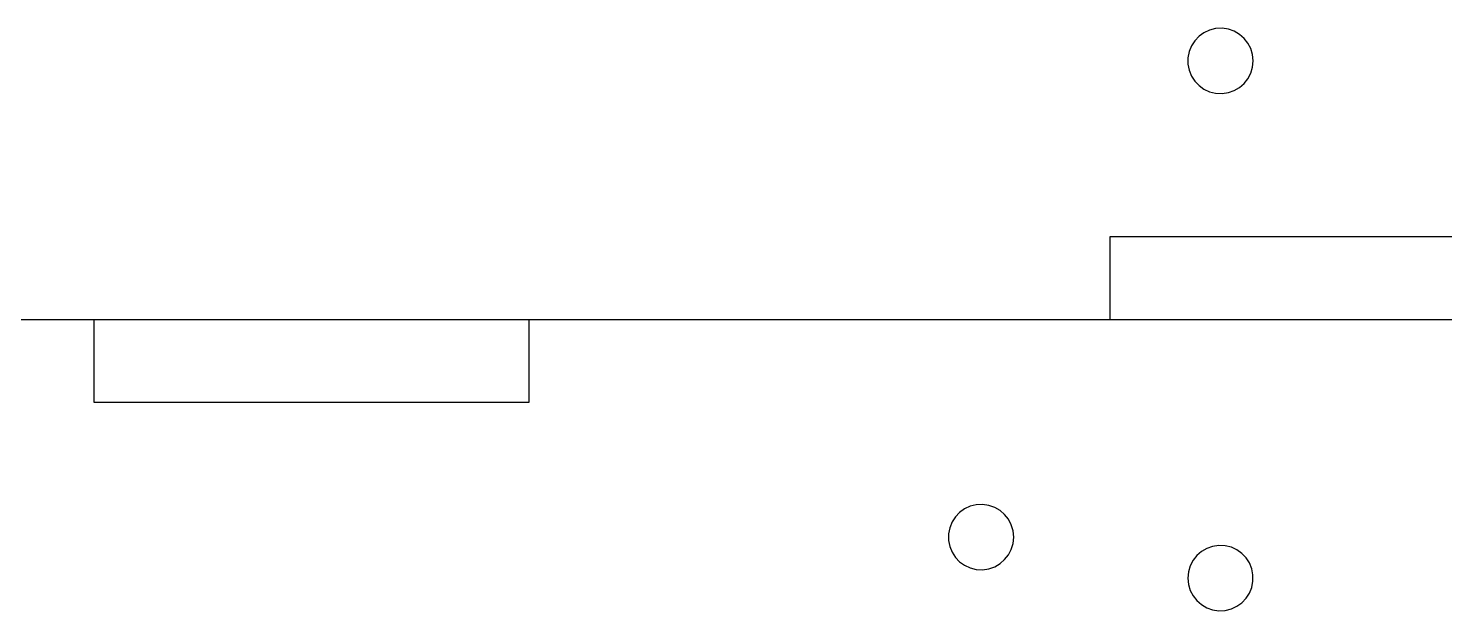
# Model space of a CAD drawing. Header units: metres. Extents: x 0 to 728, y 1000 to 1425.
# Drawn here: x 120.2 to 185.3, y 1176.1 to 1202.9 of the extents above; entities that cross this region are included whole.
import ezdxf

# ---------------------------------------------------------------- set-up
doc = ezdxf.new("R2010")
doc.units = ezdxf.units.M

msp = doc.modelspace()

# ---------------------------------------------------------------- linework, layer by layer
at = {"layer": 'COMPONENT1'}
for p, q in [((173.999, 1202.515), (173.807, 1202.313)), ((174.226, 1202.678), (173.999, 1202.515)), ((174.482, 1202.797), (174.226, 1202.678)), ((174.762, 1202.867), (174.482, 1202.797)), ((175.058, 1202.881), (174.762, 1202.867)), ((175.347, 1202.838), (175.058, 1202.881)), ((175.616, 1202.743), (175.347, 1202.838)), ((175.858, 1202.602), (175.616, 1202.743)), ((176.068, 1202.418), (175.858, 1202.602)), ((176.242, 1202.2), (176.068, 1202.418)), ((173.547, 1201.816), (173.491, 1201.532)), ((173.654, 1202.078), (173.547, 1201.816)), ((173.807, 1202.313), (173.654, 1202.078)), ((176.372, 1201.95), (176.242, 1202.2)), ((176.455, 1201.676), (176.372, 1201.95)), ((173.491, 1201.532), (173.491, 1201.234)), ((173.491, 1201.234), (173.547, 1200.95)), ((176.372, 1200.815), (176.455, 1201.089)), ((176.483, 1201.383), (176.455, 1201.676)), ((176.455, 1201.089), (176.483, 1201.383)), ((173.547, 1200.95), (173.654, 1200.687)), ((173.654, 1200.687), (173.807, 1200.452)), ((173.807, 1200.452), (173.999, 1200.251)), ((176.068, 1200.347), (176.242, 1200.566)), ((176.242, 1200.566), (176.372, 1200.815)), ((173.999, 1200.251), (174.226, 1200.087)), ((174.226, 1200.087), (174.482, 1199.968)), ((174.482, 1199.968), (174.762, 1199.899)), ((174.762, 1199.899), (175.058, 1199.884)), ((175.058, 1199.884), (175.347, 1199.927)), ((175.347, 1199.927), (175.616, 1200.022)), ((175.616, 1200.022), (175.858, 1200.164)), ((175.858, 1200.164), (176.068, 1200.347)), ((189.9, 1193.299), (169.9, 1193.299)), ((169.9, 1193.299), (169.9, 1189.499)), ((76.271, 1189.499), (123.222, 1189.499)), ((123.222, 1189.499), (123.222, 1185.699)), ((123.222, 1189.499), (143.222, 1189.499)), ((143.222, 1185.699), (143.222, 1189.499)), ((143.222, 1189.499), (169.9, 1189.499)), ((169.9, 1189.499), (189.9, 1189.499)), ((123.222, 1185.699), (143.222, 1185.699)), ((163.482, 1180.913), (163.226, 1180.794)), ((163.762, 1180.983), (163.482, 1180.913)), ((164.058, 1180.997), (163.762, 1180.983)), ((164.347, 1180.954), (164.058, 1180.997)), ((164.616, 1180.859), (164.347, 1180.954)), ((162.807, 1180.429), (162.654, 1180.194)), ((162.999, 1180.631), (162.807, 1180.429)), ((163.226, 1180.794), (162.999, 1180.631)), ((164.858, 1180.718), (164.616, 1180.859)), ((165.068, 1180.535), (164.858, 1180.718)), ((165.242, 1180.316), (165.068, 1180.535)), ((165.372, 1180.066), (165.242, 1180.316)), ((162.547, 1179.932), (162.491, 1179.648)), ((162.491, 1179.648), (162.491, 1179.35)), ((162.654, 1180.194), (162.547, 1179.932)), ((165.455, 1179.792), (165.372, 1180.066)), ((165.483, 1179.499), (165.455, 1179.792)), ((162.491, 1179.35), (162.547, 1179.066)), ((162.547, 1179.066), (162.654, 1178.803)), ((165.372, 1178.931), (165.455, 1179.205)), ((165.455, 1179.205), (165.483, 1179.499)), ((174.351, 1178.976), (174.109, 1178.834)), ((174.619, 1179.071), (174.351, 1178.976)), ((174.909, 1179.113), (174.619, 1179.071)), ((175.205, 1179.099), (174.909, 1179.113)), ((175.484, 1179.029), (175.205, 1179.099)), ((175.74, 1178.91), (175.484, 1179.029)), ((162.654, 1178.803), (162.807, 1178.568)), ((162.807, 1178.568), (162.999, 1178.367)), ((162.999, 1178.367), (163.226, 1178.204)), ((164.858, 1178.28), (165.068, 1178.463)), ((165.068, 1178.463), (165.242, 1178.682)), ((165.242, 1178.682), (165.372, 1178.931)), ((173.725, 1178.432), (173.594, 1178.183)), ((173.898, 1178.651), (173.725, 1178.432)), ((174.109, 1178.834), (173.898, 1178.651)), ((175.967, 1178.747), (175.74, 1178.91)), ((176.16, 1178.546), (175.967, 1178.747)), ((176.313, 1178.311), (176.16, 1178.546)), ((176.42, 1178.048), (176.313, 1178.311)), ((163.226, 1178.204), (163.482, 1178.085)), ((163.482, 1178.085), (163.762, 1178.015)), ((163.762, 1178.015), (164.058, 1178.001)), ((164.058, 1178.001), (164.347, 1178.043)), ((164.347, 1178.043), (164.616, 1178.138)), ((164.616, 1178.138), (164.858, 1178.28)), ((173.512, 1177.909), (173.483, 1177.615)), ((173.594, 1178.183), (173.512, 1177.909)), ((176.476, 1177.764), (176.42, 1178.048)), ((176.476, 1177.466), (176.476, 1177.764)), ((173.483, 1177.615), (173.512, 1177.322)), ((173.512, 1177.322), (173.594, 1177.048)), ((173.594, 1177.048), (173.725, 1176.798)), ((176.313, 1176.92), (176.42, 1177.182)), ((176.42, 1177.182), (176.476, 1177.466)), ((173.725, 1176.798), (173.898, 1176.58)), ((173.898, 1176.58), (174.109, 1176.396)), ((174.109, 1176.396), (174.351, 1176.255)), ((175.74, 1176.32), (175.967, 1176.483)), ((175.967, 1176.483), (176.16, 1176.685)), ((176.16, 1176.685), (176.313, 1176.92)), ((174.351, 1176.255), (174.619, 1176.16)), ((174.619, 1176.16), (174.909, 1176.117)), ((174.909, 1176.117), (175.205, 1176.131)), ((175.205, 1176.131), (175.484, 1176.201)), ((175.484, 1176.201), (175.74, 1176.32))]:
    msp.add_line(p, q, dxfattribs=at)

doc.saveas('drawing.dxf')
